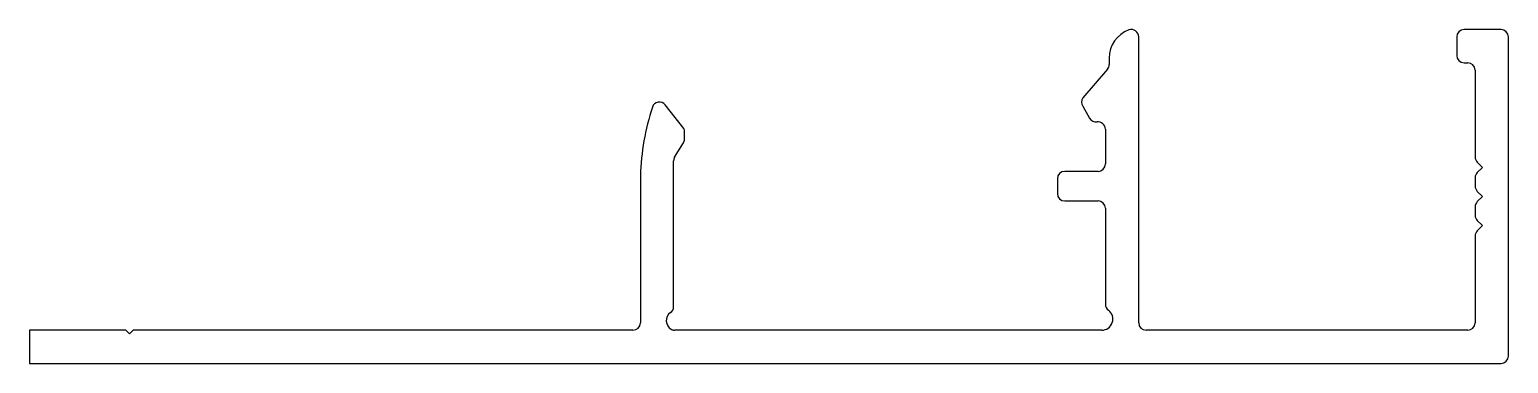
# Model space of a CAD drawing. Extents: x -25.4 to 25.4, y 7.7 to 19.2.
import ezdxf

# ---------------------------------------------------------------- set-up
doc = ezdxf.new("R2010")
doc.units = 0
doc.layers.get('0').update_dxf_attribs({"linetype": 'CONTINUOUS'})

msp = doc.modelspace()

# ---------------------------------------------------------------- linework, layer by layer
for p, q in [((12.681, 9.143), (12.681, 18.973)), ((23.603, 18.973), (23.603, 18.338)), ((25.127, 19.227), (23.857, 19.227)), ((25.381, 8), (25.381, 18.973)), ((11.604, 17.86), (10.761, 16.875)), ((11.665, 18.245), (11.665, 18.025)), ((23.857, 18.084), (23.984, 18.084)), ((24.238, 17.83), (24.238, 14.84)), ((-2.944, 15.82), (-3.583, 16.638)), ((10.757, 16.59), (10.995, 16.179)), ((11.538, 15.798), (11.538, 14.604)), ((-3.262, 14.835), (-2.954, 15.328)), ((-2.92, 15.456), (-2.92, 15.712)), ((-3.296, 9.701), (-3.296, 14.708)), ((11.284, 14.35), (10.141, 14.35)), ((24.311, 14.663), (24.488, 14.486)), ((24.488, 14.486), (24.311, 14.31)), ((-4.439, 14.202), (-4.439, 9.143)), ((9.887, 14.096), (9.887, 13.588)), ((24.238, 14.133), (24.238, 13.84)), ((10.141, 13.334), (11.284, 13.334)), ((24.311, 13.663), (24.488, 13.486)), ((24.488, 13.486), (24.311, 13.31)), ((11.538, 13.08), (11.538, 9.778)), ((24.238, 13.133), (24.238, 12.84)), ((24.311, 12.663), (24.488, 12.487)), ((24.488, 12.487), (24.311, 12.31)), ((24.238, 12.133), (24.238, 9.143)), ((-22.117, 8.889), (-25.419, 8.889)), ((-25.419, 8.889), (-25.419, 7.746)), ((-21.99, 8.762), (-22.117, 8.889)), ((-21.863, 8.889), (-21.99, 8.762)), ((-4.693, 8.889), (-21.863, 8.889)), ((11.411, 8.889), (-3.253, 8.889)), ((23.984, 8.889), (12.935, 8.889)), ((-25.419, 7.746), (25.127, 7.746))]:
    msp.add_line(p, q)
for centre, radius, start, end in [((12.679, 18.256), 1.014, 109.351, 180.5862), ((12.427, 18.973), 0.254, 360, 109.2789), ((23.857, 18.973), 0.254, 90, 180), ((25.127, 18.973), 0.254, 0, 90), ((23.857, 18.338), 0.254, 180, 270), ((11.411, 18.025), 0.254, 319.4766, 0), ((23.984, 17.83), 0.254, 0, 90), ((10.972, 16.729), 0.256, 145.3008, 212.9632), ((4.068, 13.925), 8.511, 161.9591, 178.1316), ((-3.784, 16.482), 0.254, 37.9777, 161.9591), ((-3.174, 15.712), 0.254, 0.0078, 25.2008), ((11.217, 16.301), 0.254, 208.8655, 277.3214), ((11.284, 15.798), 0.254, 0, 97.7412), ((-3.174, 15.455), 0.254, 330, 0.0078), ((-3.042, 14.708), 0.254, 150, 179.9939), ((24.488, 14.84), 0.25, 180, 225), ((10.141, 14.096), 0.254, 90, 180), ((11.284, 14.604), 0.254, 270, 0), ((24.488, 14.133), 0.25, 135, 180), ((24.488, 13.84), 0.25, 180, 225), ((10.141, 13.588), 0.254, 180, 270), ((11.284, 13.08), 0.254, 360, 90), ((24.488, 13.133), 0.25, 135, 180), ((24.488, 12.84), 0.25, 180, 225), ((24.488, 12.133), 0.25, 135, 180), ((-3.55, 9.701), 0.254, 304.7588, 0), ((11.792, 9.778), 0.254, 180, 233.1301), ((-3.213, 9.216), 0.337, 124.7588, 241.0549), ((11.411, 9.27), 0.381, 270, 53.1301), ((-4.693, 9.143), 0.254, 270, 0), ((-3.253, 9.143), 0.254, 241.0549, 270), ((12.935, 9.143), 0.254, 180, 270), ((23.984, 9.143), 0.254, 270, 0), ((25.127, 8), 0.254, 270, 360)]:
    msp.add_arc(centre, radius, start, end)

doc.saveas('drawing.dxf')
